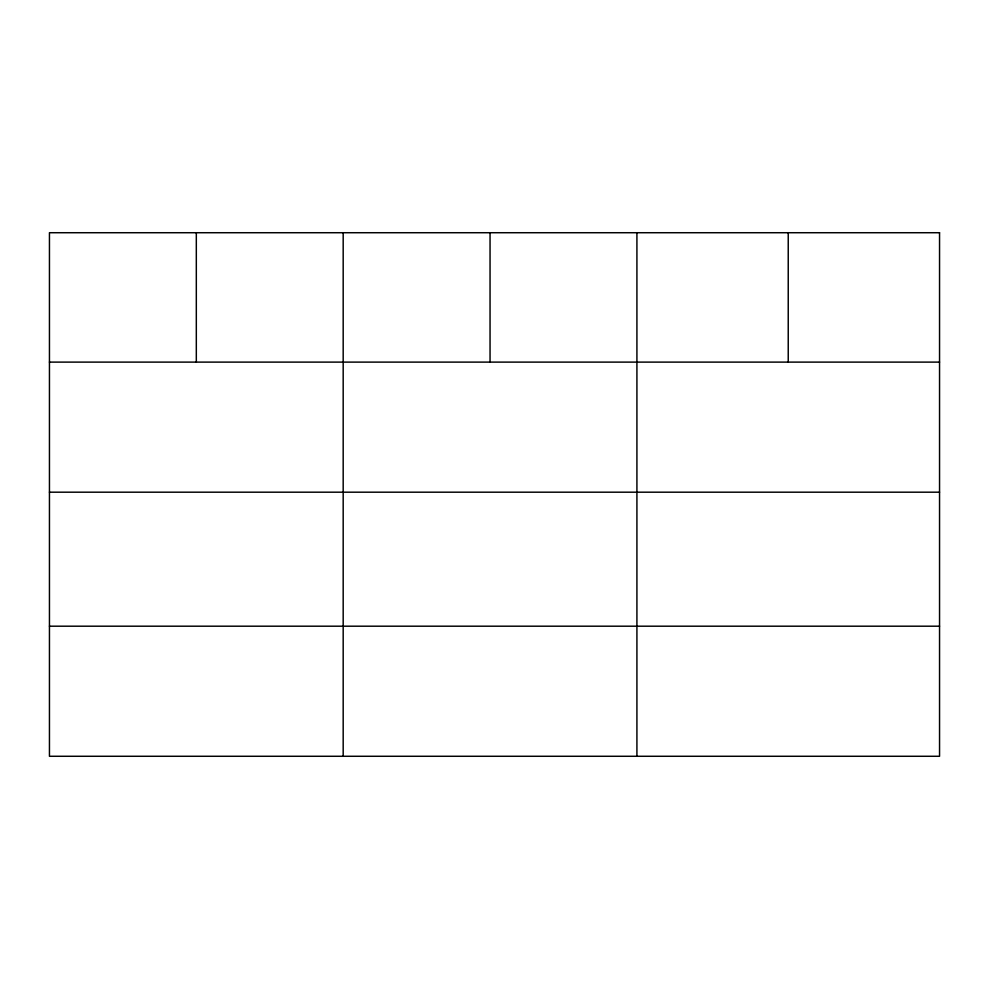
<?xml version="1.0" encoding="UTF-8"?>
<svg xmlns="http://www.w3.org/2000/svg" width="989" height="989" viewBox="0 0 989 989"><rect width="100%" height="100%" fill="white"/><g stroke="black" fill="none" stroke-linecap="round" stroke-linejoin="round"><path stroke-width="1.48" d="M49.45 362.11L939.55 362.11M49.45 492.188L939.55 492.188M49.45 626.198L939.55 626.198M788.233 232.724L788.233 362.11M636.916 232.724L636.916 756.276M490.05 232.724L490.05 362.11M343.183 232.724L343.183 756.276M196.317 232.724L196.317 362.11M939.55 232.724L49.45 232.724L49.45 756.276L939.55 756.276L939.55 232.724"/></g></svg>
